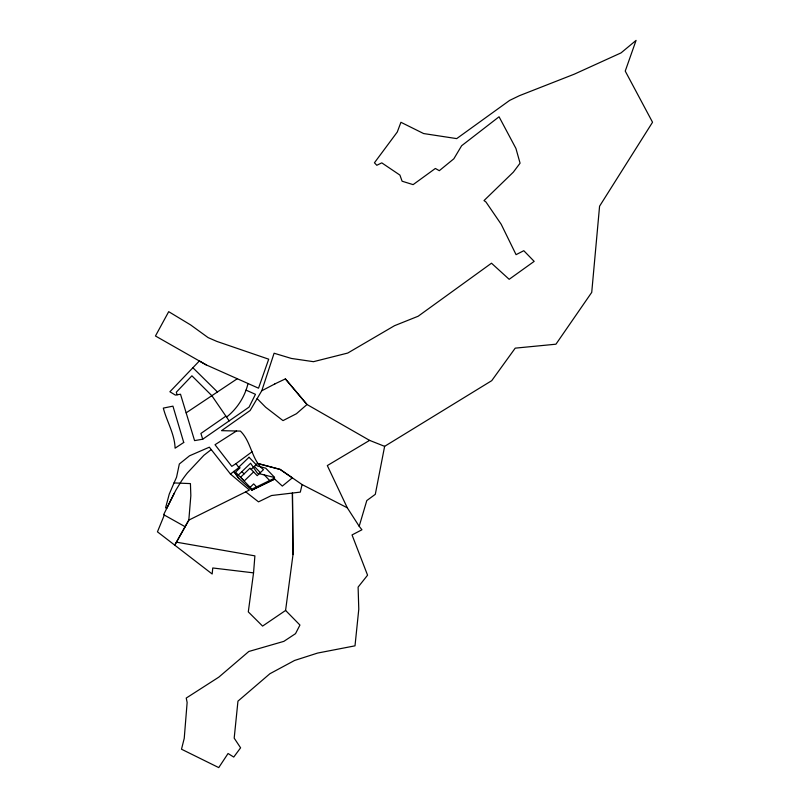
<?xml version="1.0" encoding="UTF-8"?>
<svg xmlns="http://www.w3.org/2000/svg" width="808" height="808" viewBox="0 0 808 808"><rect width="100%" height="100%" fill="white"/><g stroke="black" fill="none" stroke-linecap="round" stroke-linejoin="round"><path stroke-width="1.21" d="M292.456 493.042L293.011 554.571L285.577 610.464L262.58 626.089L248.298 611.878L253.55 572.862L254.894 555.864L176.427 542.168M261.782 390.769L274.094 353.227L291.405 358.449L313.484 361.681L347.753 353.046L394.496 325.705L418.15 316.241L491.486 263.206L509.171 279.305L534.179 261.378L523.796 250.712L516.07 254.661L501.192 224.271L485.951 201.98L484.012 200.576L513.332 172.154L520.069 163.186L515.928 148.44L499.061 116.776L461.641 145.723L453.844 158.792L439.299 170.69L435.371 168.458L413.12 184.628L402.101 181.214L399.92 175.094L381.78 162.863L376.811 165.276L374.437 162.782L397.273 132.027L400.93 122.291L423.614 133.552L456.692 138.612L509.636 100.404L519.453 95.667L574.326 74.154L621.039 52.894L636.068 40.4L625.24 71.094L652.541 122.25L599.576 206.202L591.729 292.375L555.944 344.198L515.221 348.147L491.739 380.659L384.628 446.339L375.306 494.324L366.792 500.566L359.186 526.271L361.944 529.775L352.036 534.936L367.569 575.195L358.106 587.103L358.782 609.232L355.005 645.834L317.605 653.066L294.577 660.459L269.882 673.741L237.956 701.142L234.189 738.148L240.592 747.824L233.744 757.066L228.058 753.5L218.746 767.6L181.497 749.208L184.234 738.361L187.133 702.495L186.234 698.062L218.847 677.124L248.814 651.48L283.861 641.36L295.526 633.654L299.94 625.059L285.618 610.454M302.091 484.537L300.324 492.112L271.518 495.526L258.51 501.859L245.723 491.86L188.819 520.12L174.75 545.158L188.819 520.12L190.839 495.668L190.425 483.598L174.033 482.921L169.236 494.132L165.579 507.808L166.711 508.444L175.871 490.163L181.275 481.275A121.816 121.816 0 0 1 187.416 472.892L203.909 455.278L211.242 449.581M248.016 383.507C244.905 396.698 237.178 408.707 226.553 417.1M164.317 515.049L157.449 531.826L212.171 574.003L212.757 567.974L253.55 572.862M174.033 482.921L176.558 477.195L179.336 464.004L189.516 455.803L209.353 447.188L230.462 474.044L249.389 490.032L245.723 491.86M174.245 493.223L163.63 514.666L185.123 526.715M238.34 475.033L250.571 463.257L257.449 473.236L274.437 477.478M240.521 477.296L250.015 468.175L257.207 475.659L263.459 469.65C251.359 459.722 251.51 441.885 240.41 431.098L221.543 430.664L250.137 410.514L261.741 390.779L274.922 383.901M251.207 469.408L257.449 463.408L280.124 469.408L302.051 484.548L347.299 507.808L359.186 526.271M253.621 471.923L244.248 480.932L240.643 477.185M250.137 487.295L253.682 483.881L256.57 486.891M230.462 474.044L238.845 467.66L236.037 463.6L252.025 451.793M225.897 416.14L200.909 433.452L202.717 439.209L194.577 440.613L180.507 394.233L175.356 395.082L169.892 391.759L199.344 360.984L206.181 364.873L258.52 388.194L268.711 359.186L216.827 341.41L208.09 337.593L190.678 324.957L168.7 311.666L155.459 335.987L206.181 364.873M202.717 439.209L249.066 407.111L255.459 394.314L246.016 390.113M186.153 412.837L237.289 378.73M236.037 463.6L231.775 466.357L215.019 444.723L236.522 430.987M384.628 446.339L369.599 440.38L327.321 465.58L347.299 507.808M274.69 479.053L251.773 490.163M274.871 383.901L285.406 378.891L307.03 404.515L369.599 440.38M257.449 463.408L280.124 469.428L292.344 477.851L282.325 486.093L274.68 479.073L251.773 490.173L238.754 478.386L233.876 471.438L238.754 478.386M192.88 367.741L217.443 391.961M257.136 398.607L265.6 407.181L283.002 420.614L296.425 413.736L306.989 404.525L285.365 378.901M264.125 474.75L269.69 480.528M254.328 466.408L260.338 472.65M241.885 471.62L244.067 473.892M229.159 420.897L211.847 395.698L191.91 375.811L176.296 392.203L177.144 394.789M292.415 493.052L292.971 554.581M249.036 457.267L239.229 466.701L240.026 467.852L235.562 472.145L251.914 489.143L272.882 478.982L274.569 477.356L265.761 468.206L257.449 466.004L249.036 457.267M183.739 442.471L175.094 448.188C174.649 433.886 166.822 421.645 163.317 408.101L172.942 406.151L183.739 442.471"/></g></svg>
